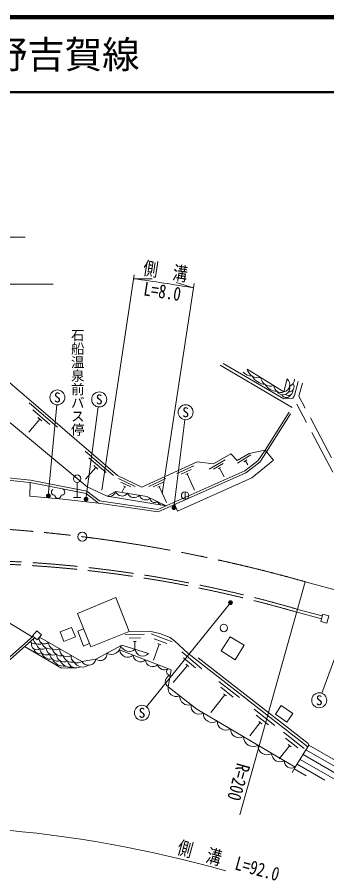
# Model space of a CAD drawing. Units: millimetres at full size, sheet at 1:1000; details may follow other scales. Extents: x 40000 to 680000, y 20000 to 380000.
# Drawn here: x 255379 to 296748, y 266124 to 380000 of the extents above; entities that cross this region are included whole.
import ezdxf
from ezdxf.enums import TextEntityAlignment as Align

# ---------------------------------------------------------------- set-up
doc = ezdxf.new("R2010")
doc.units = ezdxf.units.MM
doc.header["$LTSCALE"] = 1000
doc.linetypes.add('CHAIN', pattern=[18.5, 12, -1.5, 3.5, -1.5])
doc.linetypes.add('DASHED', pattern=[7.5, 6, -1.5])
for name, color, linetype, lineweight in [('M-BGD', 7, 'Continuous', 13), ('M-BMK', 2, 'CHAIN', 13), ('M-BMK-SRVR', 3, 'Continuous', 13), ('M-STR-HTXT', 7, 'Continuous', 13), ('M-STR-STRC', 7, 'Continuous', 13), ('M-TTL', 2, 'Continuous', 140), ('M-TTL-LINE', 7, 'Continuous', 50)]:
    doc.layers.add(name, color=color, linetype=linetype, lineweight=lineweight)
doc.layers.add('M-BMK-HTXT', color=7, linetype='Continuous')
doc.layers.add('M-TTL-TXT', color=7, linetype='Continuous')
doc.styles.add('@ＭＳ ゴシック', font='')
doc.styles.add('ＭＳ ゴシック', font='')
doc.styles.get('@ＭＳ ゴシック').set_extended_font_data('@MS Gothic')
doc.styles.get('ＭＳ ゴシック').set_extended_font_data('MS Gothic')

msp = doc.modelspace()

# ---------------------------------------------------------------- hatches: boundary and pattern name
at = {"layer": 'M-STR-HTXT'}
for points in [[(259746, 316318, -1), (259358, 316002, -0.41421), (259394, 316354, -0.41421)], [(264776, 315841, -1), (264376, 315541, -0.41421), (264426, 315891, -0.41421)], [(276498, 314706, -1), (276101, 314402, -0.41421), (276148, 314753, -0.41421)], [(283621, 301870, -0.41421), (283845, 302144, -0.41421), (284118, 301920, -1)]]:
    msp.add_hatch(color=256, dxfattribs=at).paths.add_polyline_path(points)

# ---------------------------------------------------------------- linework, layer by layer
at = {"layer": 'M-BGD'}
for p, q in [((292094, 327933), (282482, 333587)), ((293474, 331176), (293012, 329440)), ((260769, 325290), (256974, 328546)), ((259775, 325668), (257499, 327621)), ((258403, 326371), (256930, 324655)), ((258668, 326143), (258137, 326599)), ((268252, 318868), (264457, 322124)), ((267259, 319246), (264982, 321200)), ((286606, 321606), (284805, 320527)), ((266151, 319722), (265620, 320178)), ((278966, 320154), (276693, 319112)), ((283166, 320967), (281004, 319712)), ((282884, 320457), (281587, 319703)), ((286070, 320935), (285650, 320684)), ((285860, 320810), (286179, 320276)), ((265886, 319950), (264514, 318352)), ((278636, 319673), (277273, 319047)), ((278239, 319160), (277921, 319014)), ((278080, 319087), (279074, 316920)), ((282538, 319909), (282235, 319733)), ((282387, 319821), (283045, 318686)), ((263398, 317931), (263398, 315931)), ((271151, 317385), (268905, 318483)), ((270570, 317335), (269223, 317994)), ((275231, 318441), (272958, 317398)), ((274901, 317960), (273538, 317334)), ((269765, 317395), (269378, 316605)), ((269922, 317318), (269607, 317472)), ((274504, 317447), (274185, 317301)), ((274345, 317374), (275319, 315249)), ((277814, 316699), (277814, 315699)), ((262898, 315931), (263898, 315931)), ((257512, 297445), (246852, 288000)), ((257742, 297249), (247051, 287775)), ((272333, 297646), (269833, 297618)), ((276084, 296686), (273270, 297726)), ((271838, 297191), (270338, 297174)), ((271268, 296734), (270918, 296730)), ((271093, 296732), (271105, 295693)), ((274365, 296362), (273585, 294251)), ((275365, 296472), (273677, 297096)), ((274562, 296289), (274168, 296434)), ((280038, 293089), (277362, 295345)), ((279213, 293196), (277607, 294550)), ((278120, 293529), (276215, 291270)), ((278307, 293371), (277932, 293687)), ((285056, 289239), (282301, 291397)), ((284228, 289317), (282574, 290611)), ((283124, 289610), (281269, 287241)), ((283317, 289459), (282931, 289761)), ((289787, 285535), (287032, 287693)), ((287855, 285905), (286468, 284134)), ((288959, 285612), (287305, 286907)), ((288048, 285754), (287662, 286056)), ((293707, 282466), (290951, 284624)), ((292878, 282543), (291225, 283838)), ((291774, 282836), (290387, 281065)), ((291967, 282685), (291581, 282987)), ((293553, 281642), (300993, 277341)), ((293948, 282280), (301388, 277979)), ((292763, 280366), (296483, 278216)), ((293158, 281004), (300598, 276703)), ((292372, 279726), (293978, 278798))]:
    msp.add_line(p, q, dxfattribs=at)
at = {"layer": 'M-BGD', "linetype": 'DASHED'}
for p, q in [((297342, 321222), (293012, 329440)), ((288685, 322010), (292727, 328371)), ((297516, 319284), (292727, 328371)), ((288486, 322252), (292094, 327933)), ((251240, 318858), (257153, 318230)), ((251270, 318553), (257103, 317934)), ((292872, 301004), (296110, 300128)), ((257374, 297323), (252159, 300525)), ((292764, 300619), (296005, 299743))]:
    msp.add_line(p, q, dxfattribs=at)
at = {"layer": 'M-BGD'}
for points in [[(275300, 314815), (267425, 316086), (264721, 317332), (244554, 334090), (242658, 336842)], [(288486, 322252), (286347, 321801), (284756, 320848), (283905, 321744), (281604, 320407), (279403, 320684), (272015, 317296), (268809, 318864), (247662, 337011)], [(282885, 333780), (291003, 329068), (292179, 329164), (292420, 329529), (292897, 331411)], [(286104, 333063), (290982, 330020), (291448, 331743)], [(257103, 317934), (257126, 317931), (264624, 316469), (266265, 315190), (274202, 313998), (285922, 319212), (287767, 320623), (288685, 322010)], [(257153, 318230), (257171, 318228), (264681, 316763), (266388, 315475), (274160, 314307), (285768, 319472), (287544, 320831), (288486, 322252)], [(288486, 322252), (289604, 320889), (286739, 318544), (276807, 314112), (276297, 315258)], [(257126, 317931), (257071, 316120), (261482, 315693), (266265, 315190)], [(267425, 316086), (268543, 316739), (272719, 316068), (275300, 314815)], [(265020, 296477), (264267, 296104), (263476, 298092), (264250, 298402)], [(258362, 297285), (264005, 294064), (265909, 294375), (269386, 296218), (272907, 295142)], [(294185, 282663), (278195, 295184), (276451, 296784), (275836, 297251), (274461, 297768), (273043, 298104), (270353, 298074)], [(256375, 296037), (261294, 293182), (263300, 293209)], [(269059, 295613), (275967, 292929), (275545, 290680), (279397, 287709), (292502, 279950)], [(292095, 279258), (292504, 279949), (294343, 282917), (294236, 283117), (279550, 294560)], [(294343, 282917), (301783, 278617), (304444, 276105)]]:
    msp.add_lwpolyline(points, dxfattribs=at)
for points in [[(268547, 302605), (270353, 298074), (265207, 296013), (263431, 300445)], [(296988, 300162), (296720, 299183), (295912, 299405), (296180, 300384)], [(262628, 298610), (263173, 297337), (261634, 296722), (261126, 297993)], [(258017, 298145), (258641, 297611), (258082, 296958), (257459, 297491)], [(283820, 297357), (285691, 296251), (284518, 294266), (282613, 295461)], [(290641, 288189), (292195, 287126), (291410, 285978), (289863, 287035)]]:
    msp.add_lwpolyline(points, close=True, dxfattribs=at)
for centre in [(263398, 318431), (277814, 316199), (282978, 298525)]:
    msp.add_circle(centre, 500, dxfattribs=at)
for centre, radius, start, end in [((286702, 333567), 1452, 218.54099, 272.84689), ((287568, 333389), 1499, 192.58881, 283.49726), ((288759, 333251), 2286, 209.73382, 264.06272), ((289213, 332085), 1305, 186.73, 289.35607), ((290819, 330989), 983, 279.5808, 50.15341), ((291348, 331712), 1066, 293.1503, 359.51572), ((290110, 331935), 1854, 211.09111, 269.43641), ((290595, 330887), 950, 181.9941, 294.09198), ((290890, 330508), 905, 208.14818, 14.33893), ((291582, 330175), 627, 234.56496, 8.38213), ((291624, 330717), 733, 270.36253, 33.45924), ((291322, 329881), 635, 204.85893, 337.69653), ((260383, 316640), 420, 122.72029, 277.24592), ((261329, 316640), 420, 262.75408, 57.27971), ((267645, 316993), 934, 256.41179, 344.22185), ((269408, 317035), 914, 198.86927, 322.85203), ((260856, 316223), 420, 180, 0), ((271003, 316842), 937, 202.53963, 319.18167), ((272561, 316494), 889, 197.28474, 313.38708), ((273726, 315813), 555, 176.40843, 311.80472), ((274829, 315709), 796, 202.90013, 285.31301), ((259057, 297102), 719, 165.29651, 315.27628), ((257721, 297132), 734, 215.82692, 287.59631), ((257989, 296307), 697, 162.71042, 309.75763), ((258285, 297070), 724, 178.62819, 305.06481), ((258773, 296537), 837, 187.20291, 305.0598), ((259807, 296898), 1184, 200.81327, 283.47536), ((260590, 296635), 1023, 182.19291, 298.37988), ((268001, 296234), 1227, 240.60669, 355.24888), ((270358, 296642), 1244, 204.21405, 309.33164), ((258337, 295890), 753, 192.45545, 294.49216), ((259271, 295765), 836, 179.54275, 302.01747), ((259829, 295613), 1248, 199.08012, 281.62262), ((260233, 295887), 979, 182.03984, 294.05929), ((260838, 295241), 1139, 189.35809, 284.90958), ((261322, 296072), 1281, 194.67025, 280.14439), ((261653, 295018), 1021, 181.45269, 297.07385), ((262017, 295633), 947, 173.78954, 306.78325), ((266480, 295097), 921, 231.62984, 4.22575), ((270141, 295707), 1085, 185.00207, 312.53453), ((272141, 295784), 1000, 185.97865, 320.0302), ((261589, 295095), 1665, 205.05946, 278.41894), ((262527, 294854), 1568, 207.08883, 280.3293), ((262739, 295195), 1252, 197.9128, 282.61826), ((263300, 294435), 1226, 195.42043, 297.28165), ((263444, 294731), 872, 170.52242, 310.05039), ((264154, 294628), 1315, 209.79516, 304.5268), ((264899, 294573), 1029, 209.65596, 348.89457), ((271849, 294989), 978, 184.77176, 312.76486), ((273490, 294341), 979, 184.11759, 313.41903), ((275027, 293819), 884, 192.32243, 305.21417), ((275806, 292700), 479, 124.1698, 273.40452), ((276022, 291388), 854, 102.67595, 236.04145), ((276633, 290499), 1103, 170.54704, 294.1759), ((278259, 289420), 1177, 176.47982, 288.24311), ((279652, 288064), 1052, 166.88685, 304.94068), ((281424, 287093), 1175, 174.68442, 304.0586), ((283280, 286105), 1198, 179.30219, 299.44083), ((285017, 285030), 1148, 178.44227, 300.30075), ((286927, 284047), 1331, 180.33292, 298.4101), ((288740, 282784), 1183, 175.57795, 303.16507), ((290459, 281737), 1073, 176.96641, 301.77661), ((292039, 280853), 1015, 181.58246, 297.16056)]:
    msp.add_arc(centre, radius, start, end, dxfattribs=at)
at = {"layer": 'M-BGD', "linetype": 'DASHED'}
for radius, start, end in [(165051, 73.76485, 89.8983), (164651, 73.76352, 89.89471)]:
    msp.add_arc((246727, 142535), radius, start, end, dxfattribs=at)
at = {"layer": 'M-BMK'}
msp.add_line((293850, 304690), (320513, 297350), dxfattribs=at)
msp.add_arc((239508, 112214), 200000, 74.23398, 96.91238, dxfattribs=at)
at = {"layer": 'M-BMK-SRVR'}
msp.add_circle((264084, 310698), 600, dxfattribs=at)
at = {"layer": 'M-STR-HTXT'}
for p, q in [((266685, 316924), (271025, 345616)), ((270947, 345101), (273402, 345100)), ((274756, 316477), (279041, 344464)), ((278951, 343880), (276607, 344609)), ((259552, 316160), (260667, 328278)), ((264576, 315691), (266213, 328016)), ((276300, 314554), (277761, 326306)), ((293850, 304690), (285133, 273603)), ((283870, 301895), (272679, 287990)), ((299363, 298834), (296059, 289822))]:
    msp.add_line(p, q, dxfattribs=at)
for points in [[(199787, 313835), (219671, 350629), (256458, 350629)], [(224924, 317488), (234789, 344363), (260202, 344363)]]:
    msp.add_lwpolyline(points, dxfattribs=at)
for centre in [(259552, 316160), (264576, 315691), (276300, 314554), (283870, 301895)]:
    msp.add_circle(centre, 250, dxfattribs=at)
for centre, radius, start, end in [((239508, 112214), 235000, 80.33753, 82.31172), ((239504, 112160), 160054, 74.1442, 96.81639)]:
    msp.add_arc(centre, radius, start, end, dxfattribs=at)
at = {"layer": 'M-STR-STRC'}
for centre in [(260758, 329274), (266345, 329007), (277884, 327299), (295715, 288884), (272053, 287211)]:
    msp.add_circle(centre, 1000, dxfattribs=at)
at = {"layer": 'M-TTL'}
msp.add_line((680000, 380000), (40000, 380000), dxfattribs=at)
at = {"layer": 'M-TTL-LINE'}
msp.add_line((40000, 370000), (680000, 370000), dxfattribs=at)

# ---------------------------------------------------------------- texts
at = {"layer": 'M-BMK-HTXT', "style": '@ＭＳ ゴシック'}
msp.add_text('石船温泉前バス停', height=1320, rotation=270, dxfattribs=at).set_placement((263455, 338485), align=Align.MIDDLE_LEFT)
at = {"layer": 'M-STR-HTXT', "style": 'ＭＳ ゴシック', "width": 0.8}
for s, rotation, p in [('側\u3000溝', 351.158, (274975, 344672)), ('側\u3000溝\u3000L=92.0', 344.608, (283220, 266075))]:
    msp.add_text(s, height=1833, rotation=rotation, dxfattribs=at).set_placement(p, align=Align.BOTTOM_CENTER)
msp.add_text('L=8.0', height=1833, rotation=351.032, dxfattribs=at).set_placement((274927, 344327), align=Align.TOP_CENTER)
msp.add_text('R=200', height=1833, rotation=254.335, dxfattribs=at).set_placement((286523, 280118), align=Align.TOP_LEFT)
at = {"layer": 'M-STR-STRC', "style": 'ＭＳ ゴシック'}
for p in [(260758, 329274), (266345, 329007), (277884, 327299), (295715, 288884), (272053, 287211)]:
    msp.add_text('S', height=1320, dxfattribs=at).set_placement(p, align=Align.MIDDLE_CENTER)
at = {"layer": 'M-TTL-TXT', "style": 'ＭＳ ゴシック'}
msp.add_text('主要地方道\u3000鹿野吉賀線', height=3666, dxfattribs=at).set_placement((216734, 375000), align=Align.MIDDLE_LEFT)

doc.saveas('drawing.dxf')
